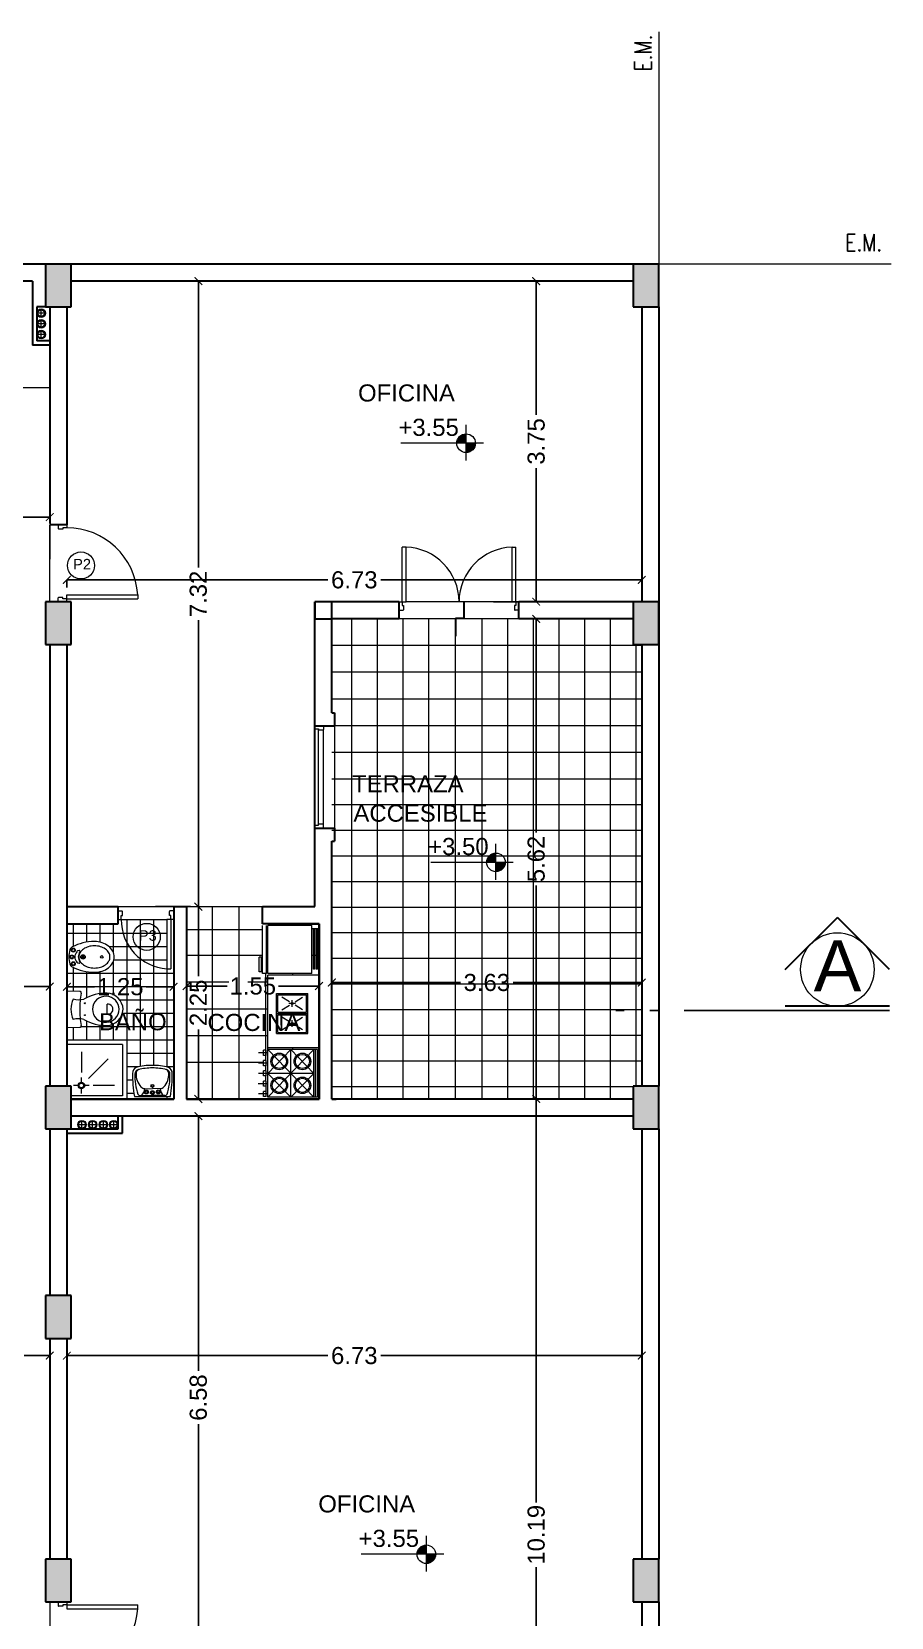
# Model space of a CAD drawing. Header units: millimetres. Extents: x 1578 to 2210, y 899 to 1032.
# Drawn here: x 1949.07 to 1959.13, y 991 to 1009.55 of the extents above; entities that cross this region are included whole.
import ezdxf

# ---------------------------------------------------------------- set-up
doc = ezdxf.new("R2010")
doc.units = ezdxf.units.MM
doc.linetypes.add('ACAD_ISO05W100', pattern=[36, 24, -3, 0, -3, 0, -3, 0, -3])
doc.linetypes.add('DASHDOT2', pattern=[12.7, 6.35, -3.175, 0, -3.175])
for name, color, linetype, lineweight in [('CARPINTERIA', 7, 'Continuous', 18), ('COTAS', 7, 'Continuous', 15), ('EJES', 7, 'DASHDOT2', 13), ('ESTRUCTURA', 3, 'Continuous', 30), ('LINEA DE CORTE', 7, 'ACAD_ISO05W100', 60), ('MUROS', 1, 'Continuous', 30), ('PISOS', 9, 'Continuous', 9), ('SANITARIOS', 7, 'Continuous', 20), ('TRAMAS', 7, 'Continuous', 15), ('UMBRALES', 7, 'Continuous', 18)]:
    doc.layers.add(name, color=color, linetype=linetype, lineweight=lineweight)
doc.styles.add('ROMANS', font='romans', dxfattribs={"height": 0.06})
doc.styles.add('STYLE1', font='ARIAL.TTF')
doc.dimstyles.get("Standard").update_dxf_attribs({"dimscale": 0, "dimtxt": 0.2, "dimasz": 0.09, "dimexe": 0.09, "dimexo": 0.5, "dimgap": 0.05, "dimtad": 0, "dimzin": 0, "dimdsep": 46, "dimtxsty": 'STYLE1', "dimblk1": 'ARCHTICK', "dimblk2": 'ARCHTICK', "dimsah": 1, "dimcen": 0, "dimadec": 0, "dimazin": 0, "dimtfac": 1, "dimtofl": 0, "dimtmove": 2, "dimatfit": 3, "dimldrblk": 'ARCHTICK', "dimfxl": 1, "dimtolj": 1, "dimtzin": 0, "dimarcsym": 0})

# ---------------------------------------------------------------- blocks, each defined once
blk = doc.blocks.new('_ARCHTICK')
at = {"color": 0, "linetype": 'ByBlock', "const_width": 0.15}
blk.add_lwpolyline([(-0.5, -0.5), (0.5, 0.5)], dxfattribs=at)
blk = doc.blocks.new('*D189')
at = {"layer": 'COTAS', "color": 0, "lineweight": -2}
for p, q in [((1948.084, 998.38), (1948.384, 998.38)), ((1949.284, 998.38), (1948.984, 998.38)), ((1949.284, 997.714), (1949.284, 998.47)), ((1948.084, 997.88), (1948.084, 998.29))]:
    blk.add_line(p, q, dxfattribs=at)
at = {"layer": 'DEFPOINTS', "color": 0}
for p in [(1948.084, 998.38), (1949.284, 998.38), (1949.284, 997.214)]:
    blk.add_point(p, dxfattribs=at)
at = {"layer": 'COTAS', "color": 0, "lineweight": -2, "xscale": 0.09, "yscale": 0.09, "zscale": 0.09, "rotation": 180}
blk.add_blockref('_ARCHTICK', (1948.084, 998.38), dxfattribs=at)
at = {"layer": 'COTAS', "color": 0, "lineweight": -2, "xscale": 0.09, "yscale": 0.09, "zscale": 0.09}
blk.add_blockref('_ARCHTICK', (1949.284, 998.38), dxfattribs=at)
at = {"layer": 'COTAS', "color": 0, "insert": (1948.684, 998.38), "char_height": 0.2, "attachment_point": 5, "style": 'STYLE1'}
blk.add_mtext('\\A1;1.20', dxfattribs=at)
blk = doc.blocks.new('*D190')
at = {"layer": 'COTAS', "color": 0, "lineweight": -2}
for p, q in [((1949.484, 998.877), (1949.484, 998.467)), ((1950.734, 998.877), (1950.734, 998.467)), ((1949.484, 998.377), (1949.808, 998.377)), ((1950.734, 998.377), (1950.41, 998.377))]:
    blk.add_line(p, q, dxfattribs=at)
at = {"layer": 'DEFPOINTS', "color": 0}
for p in [(1949.484, 998.377), (1950.734, 998.377), (1950.734, 998.377)]:
    blk.add_point(p, dxfattribs=at)
at = {"layer": 'COTAS', "color": 0, "lineweight": -2, "xscale": 0.09, "yscale": 0.09, "zscale": 0.09, "rotation": 180}
blk.add_blockref('_ARCHTICK', (1949.484, 998.377), dxfattribs=at)
at = {"layer": 'COTAS', "color": 0, "lineweight": -2, "xscale": 0.09, "yscale": 0.09, "zscale": 0.09}
blk.add_blockref('_ARCHTICK', (1950.734, 998.377), dxfattribs=at)
at = {"layer": 'COTAS', "color": 0, "insert": (1950.109, 998.377), "char_height": 0.2, "attachment_point": 5, "style": 'STYLE1'}
blk.add_mtext('\\A1;1.25', dxfattribs=at)
blk = doc.blocks.new('*D191')
at = {"layer": 'COTAS', "color": 0, "lineweight": -2}
for p, q in [((1950.884, 998.877), (1950.884, 998.475)), ((1952.434, 998.614), (1952.434, 998.295)), ((1950.884, 998.385), (1951.358, 998.385)), ((1952.434, 998.385), (1951.96, 998.385))]:
    blk.add_line(p, q, dxfattribs=at)
at = {"layer": 'DEFPOINTS', "color": 0}
for p in [(1952.434, 999.114), (1950.884, 998.377), (1952.434, 998.385)]:
    blk.add_point(p, dxfattribs=at)
at = {"layer": 'COTAS', "color": 0, "lineweight": -2, "xscale": 0.09, "yscale": 0.09, "zscale": 0.09, "rotation": 180}
blk.add_blockref('_ARCHTICK', (1950.884, 998.385), dxfattribs=at)
at = {"layer": 'COTAS', "color": 0, "lineweight": -2, "xscale": 0.09, "yscale": 0.09, "zscale": 0.09}
blk.add_blockref('_ARCHTICK', (1952.434, 998.385), dxfattribs=at)
at = {"layer": 'COTAS', "color": 0, "insert": (1951.659, 998.385), "char_height": 0.2, "attachment_point": 5, "style": 'STYLE1'}
blk.add_mtext('\\A1;1.55', dxfattribs=at)
blk = doc.blocks.new('*D192')
at = {"layer": 'COTAS', "color": 0, "lineweight": -2}
for p, q in [((1952.584, 998.885), (1952.584, 998.516)), ((1956.209, 998.906), (1956.209, 998.516)), ((1952.584, 998.426), (1954.087, 998.426)), ((1956.209, 998.426), (1954.706, 998.426))]:
    blk.add_line(p, q, dxfattribs=at)
at = {"layer": 'DEFPOINTS', "color": 0}
for p in [(1952.584, 998.385), (1956.209, 998.426), (1956.209, 998.406)]:
    blk.add_point(p, dxfattribs=at)
at = {"layer": 'COTAS', "color": 0, "lineweight": -2, "xscale": 0.09, "yscale": 0.09, "zscale": 0.09, "rotation": 180}
blk.add_blockref('_ARCHTICK', (1952.584, 998.426), dxfattribs=at)
at = {"layer": 'COTAS', "color": 0, "lineweight": -2, "xscale": 0.09, "yscale": 0.09, "zscale": 0.09}
blk.add_blockref('_ARCHTICK', (1956.209, 998.426), dxfattribs=at)
at = {"layer": 'COTAS', "color": 0, "insert": (1954.396, 998.426), "char_height": 0.2, "attachment_point": 5, "style": 'STYLE1'}
blk.add_mtext('\\A1;3.63', dxfattribs=at)
blk = doc.blocks.new('*D193')
at = {"layer": 'COTAS', "color": 0, "lineweight": -2}
for p, q in [((1950.522, 999.314), (1950.932, 999.314)), ((1951.022, 999.314), (1951.022, 998.501)), ((1951.022, 997.064), (1951.022, 997.877)), ((1951.522, 997.064), (1951.112, 997.064))]:
    blk.add_line(p, q, dxfattribs=at)
at = {"layer": 'DEFPOINTS', "color": 0}
for p in [(1951.022, 999.314), (1951.022, 997.064), (1951.022, 997.064)]:
    blk.add_point(p, dxfattribs=at)
at = {"layer": 'COTAS', "color": 0, "lineweight": -2, "xscale": 0.09, "yscale": 0.09, "zscale": 0.09}
for p, rotation in [((1951.022, 999.314), 90), ((1951.022, 997.064), 270)]:
    blk.add_blockref('_ARCHTICK', p, dxfattribs=dict(at, rotation=rotation))
at = {"layer": 'COTAS', "color": 0, "insert": (1951.022, 998.189), "char_height": 0.2, "attachment_point": 5, "rotation": 90, "style": 'STYLE1'}
blk.add_mtext('\\A1;2.25', dxfattribs=at)
blk = doc.blocks.new('*D194')
at = {"layer": 'COTAS', "color": 0, "lineweight": -2}
for p, q in [((1950.522, 996.864), (1950.932, 996.864)), ((1951.022, 996.864), (1951.022, 993.883)), ((1951.022, 990.281), (1951.022, 993.262)), ((1950.522, 990.281), (1950.932, 990.281))]:
    blk.add_line(p, q, dxfattribs=at)
at = {"layer": 'DEFPOINTS', "color": 0}
for p in [(1951.022, 996.864), (1951.022, 990.281), (1951.022, 990.281)]:
    blk.add_point(p, dxfattribs=at)
at = {"layer": 'COTAS', "color": 0, "lineweight": -2, "xscale": 0.09, "yscale": 0.09, "zscale": 0.09}
for p, rotation in [((1951.022, 996.864), 90), ((1951.022, 990.281), 270)]:
    blk.add_blockref('_ARCHTICK', p, dxfattribs=dict(at, rotation=rotation))
at = {"layer": 'COTAS', "color": 0, "insert": (1951.022, 993.572), "char_height": 0.2, "attachment_point": 5, "rotation": 90, "style": 'STYLE1'}
blk.add_mtext('\\A1;6.58', dxfattribs=at)
blk = doc.blocks.new('*D197')
at = {"layer": 'COTAS', "color": 0, "lineweight": -2}
for p, q in [((1948.084, 994.062), (1948.384, 994.062)), ((1948.084, 993.562), (1948.084, 993.972)), ((1949.284, 994.062), (1948.984, 994.062)), ((1949.284, 993.764), (1949.284, 993.972))]:
    blk.add_line(p, q, dxfattribs=at)
at = {"layer": 'DEFPOINTS', "color": 0}
for p in [(1949.284, 994.264), (1948.084, 994.062), (1949.284, 994.062)]:
    blk.add_point(p, dxfattribs=at)
at = {"layer": 'COTAS', "color": 0, "lineweight": -2, "xscale": 0.09, "yscale": 0.09, "zscale": 0.09, "rotation": 180}
blk.add_blockref('_ARCHTICK', (1948.084, 994.062), dxfattribs=at)
at = {"layer": 'COTAS', "color": 0, "lineweight": -2, "xscale": 0.09, "yscale": 0.09, "zscale": 0.09}
blk.add_blockref('_ARCHTICK', (1949.284, 994.062), dxfattribs=at)
at = {"layer": 'COTAS', "color": 0, "insert": (1948.684, 994.062), "char_height": 0.2, "attachment_point": 5, "style": 'STYLE1'}
blk.add_mtext('\\A1;1.20', dxfattribs=at)
blk = doc.blocks.new('*D198')
at = {"layer": 'COTAS', "color": 0, "lineweight": -2}
for p, q in [((1956.209, 992.181), (1956.209, 994.152)), ((1949.484, 994.062), (1952.536, 994.062)), ((1949.484, 993.562), (1949.484, 993.972)), ((1956.209, 994.062), (1953.157, 994.062))]:
    blk.add_line(p, q, dxfattribs=at)
at = {"layer": 'DEFPOINTS', "color": 0}
for p in [(1949.484, 994.062), (1956.209, 994.062), (1956.209, 991.681)]:
    blk.add_point(p, dxfattribs=at)
at = {"layer": 'COTAS', "color": 0, "lineweight": -2, "xscale": 0.09, "yscale": 0.09, "zscale": 0.09, "rotation": 180}
blk.add_blockref('_ARCHTICK', (1949.484, 994.062), dxfattribs=at)
at = {"layer": 'COTAS', "color": 0, "lineweight": -2, "xscale": 0.09, "yscale": 0.09, "zscale": 0.09}
blk.add_blockref('_ARCHTICK', (1956.209, 994.062), dxfattribs=at)
at = {"layer": 'COTAS', "color": 0, "insert": (1952.846, 994.062), "char_height": 0.2, "attachment_point": 5, "style": 'STYLE1'}
blk.add_mtext('\\A1;6.73', dxfattribs=at)
blk = doc.blocks.new('*D200')
at = {"layer": 'COTAS', "color": 0, "lineweight": -2}
for p, q in [((1954.974, 997.064), (1954.974, 992.345)), ((1955.441, 997.064), (1955.064, 997.064)), ((1954.974, 986.871), (1954.974, 991.589)), ((1954.474, 986.871), (1954.884, 986.871))]:
    blk.add_line(p, q, dxfattribs=at)
at = {"layer": 'DEFPOINTS', "color": 0}
for p in [(1954.941, 997.064), (1954.974, 997.064), (1954.974, 986.871)]:
    blk.add_point(p, dxfattribs=at)
at = {"layer": 'COTAS', "color": 0, "lineweight": -2, "xscale": 0.09, "yscale": 0.09, "zscale": 0.09}
for p, rotation in [((1954.974, 997.064), 90), ((1954.974, 986.871), 270)]:
    blk.add_blockref('_ARCHTICK', p, dxfattribs=dict(at, rotation=rotation))
at = {"layer": 'COTAS', "color": 0, "insert": (1954.974, 991.967), "char_height": 0.2, "attachment_point": 5, "rotation": 90, "style": 'STYLE1'}
blk.add_mtext('\\A1;10.19', dxfattribs=at)
blk = doc.blocks.new('*D201')
at = {"layer": 'COTAS', "color": 0, "lineweight": -2}
for p, q in [((1954.974, 1002.681), (1954.974, 1000.181)), ((1955.271, 1002.681), (1955.064, 1002.681)), ((1954.974, 997.064), (1954.974, 999.563)), ((1954.474, 997.064), (1954.884, 997.064))]:
    blk.add_line(p, q, dxfattribs=at)
at = {"layer": 'DEFPOINTS', "color": 0}
for p in [(1954.771, 1002.681), (1954.974, 1002.681), (1954.974, 997.064)]:
    blk.add_point(p, dxfattribs=at)
at = {"layer": 'COTAS', "color": 0, "lineweight": -2, "xscale": 0.09, "yscale": 0.09, "zscale": 0.09}
for p, rotation in [((1954.974, 1002.681), 90), ((1954.974, 997.064), 270)]:
    blk.add_blockref('_ARCHTICK', p, dxfattribs=dict(at, rotation=rotation))
at = {"layer": 'COTAS', "color": 0, "insert": (1954.974, 999.872), "char_height": 0.2, "attachment_point": 5, "rotation": 90, "style": 'STYLE1'}
blk.add_mtext('\\A1;5.62', dxfattribs=at)
blk = doc.blocks.new('*D202')
at = {"layer": 'COTAS', "color": 0, "lineweight": -2}
for p, q in [((1955.609, 1006.631), (1954.884, 1006.631)), ((1954.974, 1006.631), (1954.974, 1005.066)), ((1954.974, 1002.881), (1954.974, 1004.445)), ((1954.474, 1002.881), (1954.884, 1002.881))]:
    blk.add_line(p, q, dxfattribs=at)
at = {"layer": 'DEFPOINTS', "color": 0}
for p in [(1954.974, 1006.631), (1956.109, 1006.631), (1954.974, 1002.881)]:
    blk.add_point(p, dxfattribs=at)
at = {"layer": 'COTAS', "color": 0, "lineweight": -2, "xscale": 0.09, "yscale": 0.09, "zscale": 0.09}
for p, rotation in [((1954.974, 1006.631), 90), ((1954.974, 1002.881), 270)]:
    blk.add_blockref('_ARCHTICK', p, dxfattribs=dict(at, rotation=rotation))
at = {"layer": 'COTAS', "color": 0, "insert": (1954.974, 1004.756), "char_height": 0.2, "attachment_point": 5, "rotation": 90, "style": 'STYLE1'}
blk.add_mtext('\\A1;3.75', dxfattribs=at)
blk = doc.blocks.new('*D203')
at = {"layer": 'COTAS', "color": 0, "lineweight": -2}
for p, q in [((1950.034, 1006.631), (1951.112, 1006.631)), ((1951.022, 1006.631), (1951.022, 1003.28)), ((1951.022, 999.314), (1951.022, 1002.664)), ((1950.522, 999.314), (1950.932, 999.314))]:
    blk.add_line(p, q, dxfattribs=at)
at = {"layer": 'DEFPOINTS', "color": 0}
for p in [(1949.534, 1006.631), (1951.022, 1006.631), (1951.022, 999.314)]:
    blk.add_point(p, dxfattribs=at)
at = {"layer": 'COTAS', "color": 0, "lineweight": -2, "xscale": 0.09, "yscale": 0.09, "zscale": 0.09}
for p, rotation in [((1951.022, 1006.631), 90), ((1951.022, 999.314), 270)]:
    blk.add_blockref('_ARCHTICK', p, dxfattribs=dict(at, rotation=rotation))
at = {"layer": 'COTAS', "color": 0, "insert": (1951.022, 1002.972), "char_height": 0.2, "attachment_point": 5, "rotation": 90, "style": 'STYLE1'}
blk.add_mtext('\\A1;7.32', dxfattribs=at)
blk = doc.blocks.new('*D204')
at = {"layer": 'COTAS', "color": 0, "lineweight": -2}
for p, q in [((1956.209, 1003.381), (1956.209, 1003.226)), ((1949.484, 1003.136), (1952.536, 1003.136)), ((1949.484, 1003.125), (1949.484, 1003.046)), ((1956.209, 1003.136), (1953.157, 1003.136))]:
    blk.add_line(p, q, dxfattribs=at)
at = {"layer": 'DEFPOINTS', "color": 0}
for p in [(1949.484, 1003.625), (1949.484, 1003.136), (1956.209, 1002.881)]:
    blk.add_point(p, dxfattribs=at)
at = {"layer": 'COTAS', "color": 0, "lineweight": -2, "xscale": 0.09, "yscale": 0.09, "zscale": 0.09, "rotation": 180}
blk.add_blockref('_ARCHTICK', (1949.484, 1003.136), dxfattribs=at)
at = {"layer": 'COTAS', "color": 0, "lineweight": -2, "xscale": 0.09, "yscale": 0.09, "zscale": 0.09}
blk.add_blockref('_ARCHTICK', (1956.209, 1003.136), dxfattribs=at)
at = {"layer": 'COTAS', "color": 0, "insert": (1952.846, 1003.136), "char_height": 0.2, "attachment_point": 5, "style": 'STYLE1'}
blk.add_mtext('\\A1;6.73', dxfattribs=at)
blk = doc.blocks.new('*D205')
at = {"layer": 'COTAS', "color": 0, "lineweight": -2}
for p, q in [((1947.784, 1003.871), (1948.234, 1003.871)), ((1947.784, 1003.38), (1947.784, 1003.781)), ((1949.284, 1003.871), (1948.834, 1003.871)), ((1949.284, 1003.38), (1949.284, 1003.781))]:
    blk.add_line(p, q, dxfattribs=at)
at = {"layer": 'DEFPOINTS', "color": 0}
for p in [(1947.784, 1003.88), (1947.784, 1003.871), (1949.284, 1003.88)]:
    blk.add_point(p, dxfattribs=at)
at = {"layer": 'COTAS', "color": 0, "lineweight": -2, "xscale": 0.09, "yscale": 0.09, "zscale": 0.09, "rotation": 180}
blk.add_blockref('_ARCHTICK', (1947.784, 1003.871), dxfattribs=at)
at = {"layer": 'COTAS', "color": 0, "lineweight": -2, "xscale": 0.09, "yscale": 0.09, "zscale": 0.09}
blk.add_blockref('_ARCHTICK', (1949.284, 1003.871), dxfattribs=at)
at = {"layer": 'COTAS', "color": 0, "insert": (1948.534, 1003.871), "char_height": 0.2, "attachment_point": 5, "style": 'STYLE1'}
blk.add_mtext('\\A1;1.50', dxfattribs=at)

msp = doc.modelspace()

# ---------------------------------------------------------------- hatches: boundary and pattern name
at = {"layer": 'COTAS', "ltscale": 0.1}
h = msp.add_hatch(color=256, dxfattribs=at)
h.paths.add_polyline_path([(1954.154, 1004.735), (1954.263, 1004.735, -0.414214), (1954.154, 1004.626)])
h.paths.add_polyline_path([(1954.154, 1004.843), (1954.154, 1004.735), (1954.045, 1004.735, -0.414214)])
h = msp.add_hatch(color=256, dxfattribs=at)
h.paths.add_polyline_path([(1954.503, 999.832), (1954.611, 999.832, -0.414214), (1954.503, 999.723)])
h.paths.add_polyline_path([(1954.503, 999.94), (1954.503, 999.832), (1954.394, 999.832, -0.414214)])
h = msp.add_hatch(color=256, dxfattribs=at)
h.paths.add_polyline_path([(1953.689, 991.739), (1953.798, 991.739, -0.414214), (1953.689, 991.631)])
h.paths.add_polyline_path([(1953.689, 991.848), (1953.689, 991.739), (1953.581, 991.739, -0.414214)])
at = {"layer": 'PISOS', "ltscale": 0.05}
h = msp.add_hatch(color=256, dxfattribs=at)
h.paths.add_polyline_path([(1956.109, 986.671), (1956.409, 986.671), (1956.409, 987.171), (1956.109, 987.171)])
h.paths.add_polyline_path([(1949.234, 986.671), (1949.534, 986.671), (1949.534, 987.171), (1949.484, 987.171), (1949.234, 987.171)])
h.paths.add_polyline_path([(1945.189, 986.971), (1945.189, 986.671), (1945.689, 986.671), (1945.689, 986.971)])
h.paths.add_polyline_path([(1942.884, 987.071, 1), (1942.634, 987.071, 1)])
h.paths.add_polyline_path([(1942.359, 989.501), (1942.659, 989.501), (1942.659, 990.001), (1942.359, 990.001)])
h.paths.add_polyline_path([(1942.859, 991.281), (1942.859, 991.581), (1942.359, 991.581), (1942.359, 991.281)])
h.paths.add_polyline_path([(1942.359, 997.114), (1942.359, 996.814), (1942.859, 996.814), (1942.859, 997.114)])
h.paths.add_polyline_path([(1949.534, 994.764), (1949.234, 994.764), (1949.234, 994.264), (1949.534, 994.264)])
h.paths.add_polyline_path([(1949.234, 997.214), (1949.234, 996.714), (1949.534, 996.714), (1949.534, 997.214)])
h.paths.add_polyline_path([(1949.234, 991.181), (1949.534, 991.181), (1949.534, 991.681), (1949.234, 991.681)])
h.paths.add_polyline_path([(1956.109, 996.714), (1956.409, 996.714), (1956.409, 997.214), (1956.109, 997.214)])
h.paths.add_polyline_path([(1956.109, 1002.381), (1956.409, 1002.381), (1956.409, 1002.881), (1956.109, 1002.881)])
h.paths.add_polyline_path([(1956.109, 1006.331), (1956.409, 1006.331), (1956.409, 1006.831), (1956.109, 1006.831)])
h.paths.add_polyline_path([(1949.234, 1006.331), (1949.534, 1006.331), (1949.534, 1006.831), (1949.234, 1006.831)])
h.paths.add_polyline_path([(1942.859, 1006.831), (1942.359, 1006.831), (1942.359, 1006.531), (1942.859, 1006.531)])
for points in [[(1949.234, 1002.881), (1949.234, 1002.381), (1949.534, 1002.381), (1949.534, 1002.881)], [(1956.409, 991.681), (1956.109, 991.681), (1956.109, 991.181), (1956.409, 991.181)]]:
    msp.add_hatch(color=256, dxfattribs=at).paths.add_polyline_path(points)

# ---------------------------------------------------------------- linework, layer by layer
at = {"layer": 'CARPINTERIA'}
for p, q in [((1949.384, 1003.781), (1949.384, 1003.736)), ((1949.484, 1003.781), (1949.384, 1003.781)), ((1949.484, 1003.781), (1949.484, 1003.746)), ((1949.439, 1003.731), (1949.389, 1003.731)), ((1949.439, 1003.746), (1949.439, 1003.731)), ((1949.484, 1003.746), (1949.439, 1003.746)), ((1953.406, 1002.881), (1953.406, 1003.519)), ((1953.451, 1003.519), (1953.406, 1003.519)), ((1953.451, 1002.881), (1953.451, 1003.519)), ((1954.691, 1002.881), (1954.691, 1003.519)), ((1954.691, 1003.519), (1954.736, 1003.519)), ((1954.736, 1002.881), (1954.736, 1003.519)), ((1949.384, 1002.881), (1949.384, 1002.926)), ((1949.484, 1002.881), (1949.384, 1002.881)), ((1949.439, 1002.931), (1949.389, 1002.931)), ((1949.439, 1002.916), (1949.439, 1002.931)), ((1949.484, 1002.916), (1949.439, 1002.916)), ((1949.484, 1002.961), (1950.313, 1002.961)), ((1949.484, 1002.916), (1949.484, 1002.961)), ((1949.484, 1002.916), (1950.313, 1002.916)), ((1949.484, 1002.881), (1949.484, 1002.916)), ((1950.313, 1002.961), (1950.313, 1002.916)), ((1953.371, 1002.881), (1953.406, 1002.881)), ((1953.371, 1002.881), (1953.371, 1002.781)), ((1953.406, 1002.881), (1953.406, 1002.836)), ((1953.406, 1002.881), (1953.451, 1002.881)), ((1953.406, 1002.836), (1953.421, 1002.836)), ((1953.421, 1002.836), (1953.421, 1002.786)), ((1954.736, 1002.881), (1954.691, 1002.881)), ((1954.721, 1002.836), (1954.721, 1002.786)), ((1954.736, 1002.836), (1954.721, 1002.836)), ((1954.771, 1002.881), (1954.736, 1002.881)), ((1954.736, 1002.881), (1954.736, 1002.836)), ((1954.771, 1002.881), (1954.771, 1002.781)), ((1953.371, 1002.781), (1953.416, 1002.781)), ((1954.771, 1002.781), (1954.726, 1002.781)), ((1952.384, 1001.431), (1952.384, 1001.396)), ((1952.384, 1001.431), (1952.484, 1001.431)), ((1952.384, 1000.266), (1952.384, 1001.396)), ((1952.384, 1001.396), (1952.429, 1001.396)), ((1952.429, 1001.396), (1952.429, 1001.381)), ((1952.429, 1000.281), (1952.429, 1001.381)), ((1952.429, 1001.381), (1952.479, 1001.381)), ((1952.484, 1001.431), (1952.484, 1001.386)), ((1952.484, 1000.276), (1952.484, 1001.386)), ((1952.384, 1000.266), (1952.429, 1000.266)), ((1952.384, 1000.231), (1952.384, 1000.266)), ((1952.384, 1000.231), (1952.484, 1000.231)), ((1952.429, 1000.281), (1952.479, 1000.281)), ((1952.429, 1000.266), (1952.429, 1000.281)), ((1952.484, 1000.231), (1952.484, 1000.276)), ((1950.084, 999.264), (1950.129, 999.264)), ((1950.084, 999.164), (1950.084, 999.264)), ((1950.084, 999.164), (1950.119, 999.164)), ((1950.119, 999.164), (1950.119, 999.209)), ((1950.119, 999.209), (1950.134, 999.209)), ((1950.134, 999.209), (1950.134, 999.259)), ((1950.654, 999.164), (1950.654, 998.585)), ((1950.699, 999.164), (1950.654, 999.164)), ((1950.684, 999.209), (1950.684, 999.259)), ((1950.699, 999.209), (1950.684, 999.209)), ((1950.734, 999.264), (1950.689, 999.264)), ((1950.699, 999.164), (1950.699, 999.209)), ((1950.699, 999.164), (1950.699, 998.585)), ((1950.734, 999.164), (1950.699, 999.164)), ((1950.734, 999.164), (1950.734, 999.264)), ((1950.654, 998.585), (1950.699, 998.585)), ((1949.384, 991.181), (1949.384, 991.136)), ((1949.484, 991.181), (1949.384, 991.181)), ((1949.439, 991.146), (1949.439, 991.131)), ((1949.484, 991.146), (1949.439, 991.146)), ((1949.484, 991.181), (1949.484, 991.146)), ((1949.484, 991.146), (1950.313, 991.146)), ((1949.484, 991.146), (1949.484, 991.101)), ((1950.313, 991.101), (1950.313, 991.146)), ((1949.439, 991.131), (1949.389, 991.131)), ((1949.484, 991.101), (1950.313, 991.101))]:
    msp.add_line(p, q, dxfattribs=at)
for centre, radius, start, end in [((1949.389, 1003.736), 0.005, 180, 270), ((1949.484, 1002.916), 0.83, 3.1079, 90), ((1953.429, 1002.877), 0.643, 0.3358, 87.9932), ((1954.714, 1002.877), 0.643, 92.0068, 179.6642), ((1949.389, 1002.926), 0.005, 90, 180), ((1953.416, 1002.786), 0.005, 270, 0), ((1954.726, 1002.786), 0.005, 180, 270), ((1952.479, 1001.386), 0.005, 270, 0), ((1952.479, 1000.276), 0.005, 0, 90), ((1950.699, 999.164), 0.58, 180, 265.5502), ((1950.129, 999.259), 0.005, 0, 90), ((1950.689, 999.259), 0.005, 90, 180), ((1949.389, 991.136), 0.005, 180, 270), ((1949.484, 991.146), 0.83, 270, 356.8921)]:
    msp.add_arc(centre, radius, start, end, dxfattribs=at)
at = {"layer": 'COTAS', "ltscale": 0.1}
for p, q in [((1949.234, 1006.256), (1949.134, 1006.256)), ((1949.184, 1006.206), (1949.184, 1006.306)), ((1949.184, 1006.081), (1949.184, 1006.181)), ((1949.234, 1006.131), (1949.134, 1006.131)), ((1949.234, 1006.006), (1949.134, 1006.006)), ((1949.184, 1005.956), (1949.184, 1006.056)), ((1954.154, 1004.531), (1954.154, 1004.951)), ((1954.357, 1004.735), (1953.391, 1004.735)), ((1954.503, 999.628), (1954.503, 1000.047)), ((1954.706, 999.832), (1953.74, 999.832)), ((1949.611, 996.764), (1949.711, 996.764)), ((1949.661, 996.714), (1949.661, 996.814)), ((1949.736, 996.764), (1949.836, 996.764)), ((1949.786, 996.714), (1949.786, 996.814)), ((1949.861, 996.764), (1949.961, 996.764)), ((1949.911, 996.714), (1949.911, 996.814)), ((1949.982, 996.764), (1950.082, 996.764)), ((1950.032, 996.714), (1950.032, 996.814)), ((1953.689, 991.536), (1953.689, 991.955)), ((1953.893, 991.739), (1952.926, 991.739))]:
    msp.add_line(p, q, dxfattribs=at)
for centre, radius in [((1954.154, 1004.735), 0.109), ((1954.503, 999.832), 0.109), ((1958.496, 998.579), 0.43), ((1953.689, 991.739), 0.109)]:
    msp.add_circle(centre, radius, dxfattribs=at)
at = {"layer": 'COTAS'}
for centre in [(1949.649, 1003.305), (1950.419, 998.961)]:
    msp.add_circle(centre, 0.158, dxfattribs=at)
at = {"layer": 'EJES'}
for p in [(1956.409, 1009.548), (1959.127, 1006.831)]:
    msp.add_line(p, (1956.409, 1006.831), dxfattribs=at)
at = {"layer": 'ESTRUCTURA', "ltscale": 0.05}
for p, q in [((1949.534, 1006.831), (1949.234, 1006.831)), ((1949.234, 1006.831), (1949.234, 1006.331)), ((1949.534, 1006.331), (1949.534, 1006.831)), ((1956.409, 1006.831), (1956.109, 1006.831)), ((1956.109, 1006.831), (1956.109, 1006.331)), ((1956.409, 1006.331), (1956.409, 1006.831)), ((1949.234, 1006.331), (1949.534, 1006.331)), ((1956.109, 1006.331), (1956.409, 1006.331)), ((1949.534, 1002.881), (1949.234, 1002.881)), ((1949.234, 1002.881), (1949.234, 1002.381)), ((1949.534, 1002.381), (1949.534, 1002.881)), ((1952.384, 1002.881), (1952.384, 1002.681)), ((1952.584, 1002.881), (1952.384, 1002.881)), ((1952.584, 1002.681), (1952.584, 1002.881)), ((1956.409, 1002.881), (1956.109, 1002.881)), ((1956.109, 1002.881), (1956.109, 1002.381)), ((1956.409, 1002.381), (1956.409, 1002.881)), ((1952.384, 1002.681), (1952.584, 1002.681)), ((1949.234, 1002.381), (1949.534, 1002.381)), ((1956.109, 1002.381), (1956.409, 1002.381)), ((1949.534, 997.214), (1949.234, 997.214)), ((1949.234, 997.214), (1949.234, 996.714)), ((1949.534, 996.714), (1949.534, 997.214)), ((1956.109, 997.214), (1956.109, 996.714)), ((1956.409, 997.214), (1956.109, 997.214)), ((1956.409, 996.714), (1956.409, 997.214)), ((1949.234, 996.714), (1949.534, 996.714)), ((1956.109, 996.714), (1956.409, 996.714)), ((1949.534, 994.764), (1949.234, 994.764)), ((1949.234, 994.764), (1949.234, 994.264)), ((1949.534, 994.264), (1949.534, 994.764)), ((1949.234, 994.264), (1949.534, 994.264)), ((1949.534, 991.681), (1949.234, 991.681)), ((1949.234, 991.681), (1949.234, 991.181)), ((1949.534, 991.181), (1949.534, 991.681)), ((1956.409, 991.681), (1956.109, 991.681)), ((1956.109, 991.681), (1956.109, 991.181)), ((1956.409, 991.181), (1956.409, 991.681)), ((1949.234, 991.181), (1949.534, 991.181)), ((1956.109, 991.181), (1956.409, 991.181))]:
    msp.add_line(p, q, dxfattribs=at)
at = {"layer": 'LINEA DE CORTE', "lineweight": -2, "ltscale": 0.1}
msp.add_line((1959.104, 998.099), (1955.788, 998.099), dxfattribs=at)
at = {"layer": 'MUROS'}
for p, q in [((1949.234, 1006.831), (1945.684, 1006.831)), ((1949.234, 1006.831), (1949.084, 1006.831)), ((1956.109, 1006.831), (1949.534, 1006.831)), ((1949.084, 1006.631), (1945.684, 1006.631)), ((1949.084, 1006.631), (1949.084, 1005.881)), ((1956.109, 1006.631), (1949.534, 1006.631)), ((1949.234, 1006.331), (1949.134, 1006.331)), ((1949.134, 1006.331), (1949.134, 1005.931)), ((1949.284, 1006.331), (1949.284, 1003.796)), ((1949.284, 1006.331), (1949.284, 1005.931)), ((1949.284, 1006.281), (1949.284, 1005.931)), ((1949.484, 1006.331), (1949.484, 1005.381)), ((1949.484, 1006.331), (1949.484, 1003.781)), ((1956.209, 1006.331), (1956.209, 1002.881)), ((1956.409, 1006.331), (1956.409, 997.214)), ((1949.284, 1005.881), (1949.084, 1005.881)), ((1949.284, 1005.931), (1949.134, 1005.931)), ((1949.484, 1003.781), (1949.284, 1003.781)), ((1952.384, 999.314), (1952.384, 1002.881)), ((1953.371, 1002.881), (1952.384, 1002.881)), ((1953.371, 1002.681), (1953.371, 1002.881)), ((1954.129, 1002.887), (1954.129, 1002.683)), ((1954.771, 1002.681), (1954.771, 1002.881)), ((1956.209, 1002.881), (1954.771, 1002.881)), ((1956.209, 1002.881), (1954.771, 1002.881)), ((1953.371, 1002.681), (1952.584, 1002.681)), ((1952.584, 1001.581), (1952.584, 1002.681)), ((1954.129, 1002.683), (1954.029, 1002.683)), ((1954.029, 1002.683), (1954.029, 1002.478)), ((1956.109, 1002.681), (1954.771, 1002.681)), ((1949.284, 1002.381), (1949.284, 997.214)), ((1949.484, 1002.381), (1949.484, 997.214)), ((1956.209, 1002.381), (1956.209, 997.214)), ((1952.584, 1001.581), (1952.614, 1001.581)), ((1952.614, 1001.581), (1952.614, 1001.431)), ((1952.384, 1001.431), (1952.614, 1001.431)), ((1952.384, 1000.231), (1952.614, 1000.231)), ((1952.614, 1000.231), (1952.614, 1000.081)), ((1952.584, 997.064), (1952.584, 1000.081)), ((1952.584, 1000.081), (1952.614, 1000.081)), ((1949.484, 999.314), (1950.084, 999.314)), ((1950.084, 999.114), (1950.084, 999.314)), ((1950.734, 999.314), (1950.734, 997.064)), ((1950.734, 999.314), (1950.884, 999.314)), ((1950.884, 999.314), (1950.884, 997.064)), ((1951.773, 999.114), (1951.773, 999.314)), ((1951.773, 999.314), (1952.384, 999.314)), ((1949.484, 999.114), (1949.484, 997.214)), ((1949.484, 999.114), (1950.084, 999.114)), ((1949.484, 999.064), (1949.484, 997.664)), ((1952.434, 999.114), (1951.773, 999.114)), ((1952.134, 999.114), (1952.434, 999.114)), ((1952.434, 999.114), (1952.434, 997.064)), ((1952.434, 997.064), (1952.434, 999.114)), ((1949.484, 997.664), (1949.484, 997.214)), ((1949.534, 997.064), (1950.734, 997.064)), ((1950.734, 997.064), (1949.534, 997.064)), ((1950.884, 997.064), (1952.434, 997.064)), ((1952.434, 997.064), (1950.884, 997.064)), ((1956.109, 997.064), (1952.584, 997.064)), ((1952.584, 997.064), (1952.634, 997.064)), ((1949.284, 996.714), (1949.284, 994.764)), ((1949.484, 996.714), (1949.484, 994.764)), ((1956.109, 996.864), (1949.534, 996.864)), ((1950.084, 996.864), (1949.534, 996.864)), ((1949.534, 996.714), (1950.084, 996.714)), ((1950.084, 996.864), (1949.634, 996.864)), ((1950.084, 996.714), (1950.084, 996.864)), ((1950.134, 996.664), (1950.134, 996.864)), ((1956.209, 996.714), (1956.209, 991.681)), ((1956.409, 996.714), (1956.409, 991.681)), ((1949.484, 996.664), (1950.134, 996.664)), ((1949.284, 994.264), (1949.284, 991.681)), ((1949.484, 994.264), (1949.484, 991.681)), ((1956.209, 991.181), (1956.209, 987.171)), ((1956.409, 991.181), (1956.409, 987.171))]:
    msp.add_line(p, q, dxfattribs=at)
at = {"layer": 'MUROS', "color": 0, "ltscale": 0.15}
for p, q in [((1957.887, 998.579), (1958.496, 999.188)), ((1959.104, 998.579), (1958.496, 999.188)), ((1959.104, 998.149), (1957.887, 998.149))]:
    msp.add_line(p, q, dxfattribs=at)
at = {"layer": 'PISOS', "ltscale": 0.05}
for p, q in [((1952.816, 997.064), (1952.816, 1002.681)), ((1953.116, 997.064), (1953.116, 1002.681)), ((1953.116, 997.064), (1953.116, 1002.681)), ((1953.416, 997.064), (1953.416, 1002.681)), ((1953.716, 997.064), (1953.716, 1002.681)), ((1954.028, 997.064), (1954.028, 1002.681)), ((1954.341, 997.064), (1954.341, 1002.681)), ((1954.641, 997.064), (1954.641, 1002.681)), ((1954.941, 997.064), (1954.941, 1002.681)), ((1954.941, 997.064), (1954.941, 1002.681)), ((1954.941, 997.064), (1954.941, 1002.681)), ((1955.241, 997.064), (1955.241, 1002.681)), ((1955.541, 997.064), (1955.541, 1002.681)), ((1955.841, 997.064), (1955.841, 1002.681)), ((1956.209, 1002.368), (1952.584, 1002.368)), ((1956.141, 997.214), (1956.141, 1002.381)), ((1956.209, 1002.056), (1952.584, 1002.056)), ((1956.209, 1001.743), (1952.584, 1001.743)), ((1956.209, 1001.431), (1952.584, 1001.431)), ((1956.209, 1001.118), (1952.584, 1001.118)), ((1956.209, 1000.806), (1952.584, 1000.806)), ((1956.209, 1000.506), (1952.584, 1000.506)), ((1956.209, 1000.206), (1952.584, 1000.206)), ((1956.209, 999.906), (1952.584, 999.906)), ((1956.209, 999.606), (1952.584, 999.606)), ((1950.884, 999.314), (1951.773, 999.314)), ((1951.184, 999.314), (1951.184, 997.064)), ((1951.497, 999.314), (1951.497, 997.064)), ((1956.209, 999.306), (1952.584, 999.306)), ((1950.184, 999.164), (1950.184, 997.752)), ((1950.34, 999.164), (1950.34, 997.444)), ((1950.496, 999.164), (1950.496, 997.458)), ((1950.654, 999.002), (1949.484, 999.002)), ((1949.559, 999.114), (1949.559, 998.849)), ((1949.715, 999.114), (1949.715, 998.899)), ((1949.871, 999.114), (1949.871, 998.899)), ((1950.027, 999.114), (1950.027, 998.779)), ((1950.884, 999.045), (1951.773, 999.045)), ((1952.348, 999.058), (1952.434, 999.058)), ((1956.209, 999.006), (1952.584, 999.006)), ((1949.89, 998.894), (1949.89, 998.894)), ((1950.654, 998.845), (1949.979, 998.845)), ((1950.884, 998.745), (1951.773, 998.745)), ((1952.348, 998.745), (1952.368, 998.745)), ((1952.382, 998.745), (1952.399, 998.745)), ((1952.414, 998.745), (1952.434, 998.745)), ((1949.559, 998.603), (1949.559, 998.326)), ((1949.89, 998.558), (1949.89, 998.558)), ((1950.027, 998.672), (1950.027, 998.284)), ((1950.654, 998.689), (1950.033, 998.689)), ((1950.652, 998.586), (1950.652, 997.438)), ((1956.209, 998.706), (1952.584, 998.706)), ((1950.734, 998.533), (1949.484, 998.533)), ((1950.734, 998.377), (1949.484, 998.377)), ((1949.715, 998.553), (1949.715, 998.249)), ((1949.871, 998.553), (1949.871, 998.297)), ((1950.884, 998.433), (1951.377, 998.433)), ((1951.602, 998.433), (1951.834, 998.433)), ((1951.809, 998.534), (1951.809, 997.584)), ((1952.122, 998.534), (1952.122, 998.514)), ((1956.209, 998.406), (1952.584, 998.406)), ((1949.493, 998.22), (1949.484, 998.22)), ((1950.734, 998.22), (1950.105, 998.22)), ((1949.493, 998.064), (1949.484, 998.064)), ((1950.734, 998.064), (1950.133, 998.064)), ((1950.884, 998.12), (1951.834, 998.12)), ((1956.209, 998.106), (1952.584, 998.106)), ((1949.493, 997.908), (1949.484, 997.908)), ((1949.559, 997.902), (1949.559, 997.752)), ((1950.734, 997.908), (1949.648, 997.908)), ((1949.715, 997.977), (1949.715, 997.752)), ((1949.871, 997.929), (1949.871, 997.752)), ((1950.027, 997.942), (1950.027, 997.752)), ((1950.734, 997.752), (1949.484, 997.752)), ((1950.884, 997.808), (1951.834, 997.808)), ((1952.122, 997.664), (1952.122, 997.644)), ((1956.209, 997.806), (1952.584, 997.806)), ((1950.734, 997.595), (1950.184, 997.595)), ((1950.884, 997.495), (1951.784, 997.495)), ((1951.809, 997.574), (1951.809, 997.514)), ((1951.809, 997.454), (1951.809, 997.394)), ((1956.209, 997.506), (1952.584, 997.506)), ((1950.321, 997.439), (1950.184, 997.439)), ((1950.254, 997.283), (1950.184, 997.283)), ((1950.734, 997.439), (1950.649, 997.439)), ((1951.809, 997.334), (1951.809, 997.274)), ((1950.27, 997.127), (1950.184, 997.127)), ((1950.652, 997.094), (1950.652, 997.064)), ((1951.81, 997.214), (1951.81, 997.153)), ((1956.109, 997.206), (1952.584, 997.206))]:
    msp.add_line(p, q, dxfattribs=at)
at = {"layer": 'SANITARIOS'}
for p, q in [((1951.773, 998.534), (1951.773, 999.094)), ((1951.819, 998.534), (1951.819, 999.094)), ((1951.834, 998.534), (1951.834, 999.094)), ((1952.348, 999.094), (1951.834, 999.094)), ((1952.348, 998.534), (1952.348, 999.094)), ((1952.368, 998.581), (1952.368, 999.048)), ((1952.382, 999.048), (1952.368, 999.048)), ((1952.382, 998.581), (1952.382, 999.048)), ((1952.399, 998.581), (1952.399, 999.048)), ((1952.414, 999.048), (1952.399, 999.048)), ((1952.414, 998.581), (1952.414, 999.048)), ((1949.673, 998.708), (1949.673, 998.745)), ((1951.761, 998.722), (1951.734, 998.722)), ((1951.734, 998.551), (1951.734, 998.722)), ((1951.761, 998.551), (1951.761, 998.722)), ((1952.382, 998.581), (1952.368, 998.581)), ((1952.414, 998.581), (1952.399, 998.581)), ((1951.761, 998.551), (1951.734, 998.551)), ((1951.819, 998.534), (1951.773, 998.534)), ((1951.834, 998.551), (1951.819, 998.551)), ((1952.348, 998.534), (1951.834, 998.534)), ((1952.434, 998.514), (1951.834, 998.514)), ((1951.834, 997.614), (1951.834, 998.514)), ((1949.493, 997.9), (1949.493, 998.328)), ((1949.493, 998.328), (1949.636, 998.324)), ((1951.936, 997.829), (1951.936, 998.298)), ((1952.304, 997.829), (1952.304, 998.298)), ((1949.955, 998.055), (1949.955, 998.172)), ((1949.493, 997.9), (1949.636, 997.904)), ((1950.184, 997.752), (1949.484, 997.752)), ((1950.134, 997.702), (1949.484, 997.702)), ((1951.784, 997.574), (1951.784, 997.634)), ((1951.814, 997.634), (1951.784, 997.634)), ((1951.814, 997.574), (1951.814, 997.634)), ((1952.434, 997.664), (1951.834, 997.664)), ((1951.834, 997.084), (1951.834, 997.644)), ((1952.414, 997.644), (1951.834, 997.644)), ((1952.374, 997.084), (1952.374, 997.644)), ((1952.394, 997.084), (1952.394, 997.644)), ((1952.414, 997.084), (1952.414, 997.644)), ((1951.814, 997.574), (1951.784, 997.574)), ((1951.784, 997.454), (1951.784, 997.514)), ((1951.814, 997.514), (1951.784, 997.514)), ((1951.814, 997.454), (1951.784, 997.454)), ((1951.814, 997.454), (1951.814, 997.514)), ((1951.814, 997.394), (1951.784, 997.394)), ((1951.784, 997.334), (1951.784, 997.394)), ((1951.814, 997.334), (1951.784, 997.334)), ((1951.814, 997.274), (1951.784, 997.274)), ((1951.784, 997.214), (1951.784, 997.274)), ((1951.814, 997.334), (1951.814, 997.394)), ((1951.814, 997.214), (1951.814, 997.274)), ((1950.275, 997.094), (1950.695, 997.094)), ((1950.34, 997.107), (1950.485, 997.107)), ((1950.397, 997.185), (1950.485, 997.186)), ((1950.573, 997.185), (1950.485, 997.186)), ((1950.63, 997.107), (1950.485, 997.107)), ((1951.814, 997.214), (1951.784, 997.214)), ((1951.784, 997.093), (1951.784, 997.153)), ((1951.814, 997.153), (1951.784, 997.153)), ((1951.814, 997.093), (1951.784, 997.093)), ((1951.814, 997.093), (1951.814, 997.153)), ((1952.414, 997.084), (1951.834, 997.084))]:
    msp.add_line(p, q, dxfattribs=at)
at = {"layer": 'SANITARIOS', "ltscale": 0.1}
for p, q in [((1951.936, 998.298), (1952.304, 998.298)), ((1951.936, 997.829), (1952.304, 997.829)), ((1950.134, 997.702), (1950.134, 997.102)), ((1950.184, 997.752), (1950.184, 997.064)), ((1950.134, 997.102), (1949.534, 997.102))]:
    msp.add_line(p, q, dxfattribs=at)
at = {"layer": 'SANITARIOS'}
msp.add_lwpolyline([(1949.806, 998.596, 0.072126), (1949.878, 998.606, 0.083404), (1949.935, 998.634, 0.106649), (1949.976, 998.679, 0.131998), (1949.988, 998.726, 0.131998), (1949.976, 998.773, 0.106649), (1949.935, 998.818, 0.083404), (1949.878, 998.846, 0.072126), (1949.806, 998.856, 0.072126), (1949.735, 998.846, 0.083404), (1949.678, 998.818, 0.106649), (1949.637, 998.773, 0.131998), (1949.625, 998.726, 0.131998), (1949.637, 998.679, 0.106649), (1949.678, 998.634, 0.083404), (1949.735, 998.606, 0.072126)], format="xyb", close=True, dxfattribs=at)
msp.add_lwpolyline([(1949.806, 998.546, 0.078096), (1949.897, 998.56, 0.087581), (1949.97, 998.599, 0.105483), (1950.021, 998.66, 0.122922), (1950.038, 998.726, 0.122922), (1950.021, 998.792, 0.105483), (1949.97, 998.853, 0.087581), (1949.897, 998.892, 0.078096), (1949.806, 998.906, 0.078096)], format="xyb", dxfattribs=at)
for centre, radius in [((1949.542, 998.726), 0.0225), ((1949.542, 998.726), 0.0175), ((1949.56, 998.806), 0.0225), ((1949.56, 998.806), 0.0175), ((1949.673, 998.726), 0.0255), ((1949.56, 998.646), 0.0225), ((1949.56, 998.646), 0.0175), ((1949.673, 998.726), 0.015), ((1949.892, 998.726), 0.015), ((1949.696, 998.184), 0.005), ((1949.696, 998.044), 0.005), ((1950.414, 997.146), 0.0225), ((1950.414, 997.146), 0.0125), ((1950.485, 997.139), 0.0225), ((1950.485, 997.217), 0.0175), ((1950.485, 997.217), 0.0125), ((1950.485, 997.139), 0.0125), ((1950.554, 997.147), 0.0225), ((1950.554, 997.147), 0.0125)]:
    msp.add_circle(centre, radius, dxfattribs=at)
at = {"layer": 'SANITARIOS', "ltscale": 0.1}
for centre in [(1951.969, 997.504), (1952.239, 997.504), (1951.969, 997.224), (1952.239, 997.224)]:
    msp.add_circle(centre, 0.0972, dxfattribs=at)
at = {"layer": 'SANITARIOS'}
for centre, radius, start, end in [((1949.805, 998.729), 0.297, 164.3098, 180.9181), ((1949.58, 998.788), 0.0638, 121.2793, 160.5744), ((1949.806, 998.34), 0.566, 89.92, 117.3311), ((1949.677, 998.722), 0.0999, 139.0365, 177.6538), ((1949.63, 998.766), 0.035, 95.8416, 141.7877), ((1949.719, 998.727), 0.101, 144.2086, 180.3876), ((1949.628, 998.79), 0.0105, 335.4347, 99.159), ((1949.805, 998.723), 0.297, 179.0819, 195.6902), ((1949.579, 998.664), 0.0638, 199.4256, 238.7207), ((1949.806, 999.112), 0.566, 242.6689, 270.08), ((1949.677, 998.73), 0.0999, 182.3462, 220.9635), ((1949.63, 998.686), 0.035, 218.2123, 264.1584), ((1949.719, 998.725), 0.101, 179.6124, 215.7914), ((1949.628, 998.662), 0.0105, 260.841, 24.5653), ((1949.803, 998.114), 0.272, 153.845, 206.155), ((1949.622, 998.426), 0.202, 251.8197, 287.6143), ((1949.637, 998.307), 0.0165, 347.6706, 91.3746), ((1950.506, 998.134), 0.87, 168.7447, 181.3289), ((1949.953, 997.75), 0.553, 89.7783, 119.1839), ((1949.936, 998.113), 0.153, 85.8907, 180.0217), ((1949.939, 998.109), 0.157, 1.5633, 87.0868), ((1949.941, 998.102), 0.202, 3.3839, 85.9865), ((1949.621, 997.807), 0.196, 71.5468, 108.4532), ((1950.506, 998.094), 0.87, 178.6711, 191.2553), ((1949.936, 998.114), 0.153, 180.1945, 274.1088), ((1949.939, 998.118), 0.157, 272.9132, 358.4367), ((1949.964, 998.114), 0.0591, 261.3284, 98.6716), ((1949.938, 998.127), 0.205, 274.7322, 356.3235), ((1949.637, 997.92), 0.0165, 268.6254, 12.3294), ((1949.952, 998.466), 0.543, 240.3662, 270.3554), ((1950.466, 996.887), 0.571, 88.1554, 107.3613), ((1950.503, 996.887), 0.571, 72.6387, 91.8446), ((1950.323, 997.367), 0.0706, 112.9835, 182.3032), ((1951.748, 997.35), 1.496, 179.4586, 189.8384), ((1950.328, 997.36), 0.0484, 99.0637, 183.4383), ((1950.967, 997.334), 0.687, 178.0504, 198.0843), ((1950.341, 997.364), 0.0473, 98.8308, 180.8761), ((1950.502, 997.351), 0.209, 176.6789, 223.4871), ((1950.476, 996.77), 0.657, 89.2657, 103.6952), ((1950.493, 996.77), 0.657, 76.3048, 90.7343), ((1950.468, 997.351), 0.209, 316.5129, 3.3211), ((1950.629, 997.364), 0.0473, 359.1239, 81.1692), ((1950.641, 997.36), 0.0484, 356.5617, 80.9363), ((1950.003, 997.334), 0.687, 341.9157, 1.9496), ((1950.646, 997.367), 0.0706, 357.6968, 67.0165), ((1949.221, 997.35), 1.496, 350.1616, 0.5414), ((1950.34, 997.138), 0.0314, 214.166, 270.3652), ((1950.398, 997.248), 0.0628, 220.259, 268.7427), ((1950.306, 997.18), 0.0864, 302.2756, 3.8428), ((1950.571, 997.248), 0.0628, 271.2573, 319.741), ((1950.663, 997.18), 0.0864, 176.1572, 237.7244), ((1950.63, 997.138), 0.0314, 269.6348, 325.834)]:
    msp.add_arc(centre, radius, start, end, dxfattribs=at)
at = {"layer": 'TRAMAS', "ltscale": 0.1}
for p, q in [((1949.284, 1002.881), (1949.284, 1003.781)), ((1954.691, 1002.881), (1953.451, 1002.881)), ((1950.084, 999.314), (1950.734, 999.314)), ((1950.119, 999.164), (1950.654, 999.164)), ((1952.087, 998.201), (1951.998, 998.255)), ((1952.12, 998.19), (1952.12, 998.219)), ((1952.153, 998.201), (1952.242, 998.255)), ((1951.998, 998.107), (1952.087, 998.161)), ((1952.087, 997.967), (1951.998, 998.02)), ((1952.112, 998.181), (1952.082, 998.181)), ((1952.12, 998.142), (1952.12, 998.172)), ((1952.159, 998.181), (1952.129, 998.181)), ((1952.242, 998.107), (1952.153, 998.161)), ((1952.153, 997.967), (1952.242, 998.02)), ((1951.998, 997.873), (1952.087, 997.927)), ((1952.112, 997.947), (1952.082, 997.947)), ((1952.12, 997.955), (1952.12, 997.985)), ((1952.12, 997.908), (1952.12, 997.938)), ((1952.159, 997.947), (1952.129, 997.947)), ((1952.242, 997.873), (1952.153, 997.927)), ((1949.654, 997.616), (1949.654, 997.373)), ((1949.737, 997.305), (1949.967, 997.535)), ((1949.654, 997.248), (1949.654, 997.314)), ((1949.654, 997.129), (1949.654, 997.195)), ((1949.284, 991.181), (1949.284, 990.281))]:
    msp.add_line(p, q, dxfattribs=at)
at = {"layer": 'TRAMAS'}
for p, q in [((1951.951, 998.079), (1951.951, 998.283)), ((1951.951, 998.283), (1952.289, 998.283)), ((1952.289, 998.079), (1952.289, 998.283)), ((1951.936, 998.064), (1952.304, 998.064)), ((1951.951, 998.079), (1952.289, 998.079)), ((1951.951, 998.049), (1952.289, 998.049)), ((1951.951, 997.844), (1951.951, 998.049)), ((1952.289, 997.844), (1952.289, 998.049)), ((1951.951, 997.844), (1952.289, 997.844)), ((1952.374, 997.084), (1951.834, 997.644)), ((1951.834, 997.084), (1952.374, 997.644)), ((1952.104, 997.644), (1951.834, 997.364)), ((1952.104, 997.084), (1952.104, 997.644)), ((1952.374, 997.364), (1952.104, 997.644)), ((1951.834, 997.604), (1951.724, 997.604)), ((1951.834, 997.484), (1951.724, 997.484)), ((1952.374, 997.364), (1951.724, 997.364)), ((1951.834, 997.364), (1952.104, 997.084)), ((1952.104, 997.084), (1952.374, 997.364)), ((1949.628, 997.222), (1949.561, 997.222)), ((1949.746, 997.222), (1949.68, 997.222)), ((1950.043, 997.222), (1949.793, 997.222)), ((1951.834, 997.243), (1951.721, 997.243)), ((1951.834, 997.123), (1951.724, 997.123))]:
    msp.add_line(p, q, dxfattribs=at)
at = {"layer": 'TRAMAS', "ltscale": 0.1}
for centre, radius in [((1949.184, 1006.256), 0.05), ((1949.184, 1006.131), 0.05), ((1949.184, 1006.256), 0.0396), ((1949.184, 1006.131), 0.0396), ((1949.184, 1006.006), 0.05), ((1949.184, 1006.006), 0.0396), ((1952.12, 998.181), 0.012), ((1952.12, 998.181), 0.0087), ((1952.12, 997.947), 0.012), ((1952.12, 997.947), 0.0087), ((1949.654, 997.222), 0.0378), ((1949.654, 997.222), 0.0262), ((1949.661, 996.764), 0.05), ((1949.661, 996.764), 0.0396), ((1949.786, 996.764), 0.05), ((1949.786, 996.764), 0.0396), ((1949.911, 996.764), 0.05), ((1949.911, 996.764), 0.0396), ((1950.032, 996.764), 0.05), ((1950.032, 996.764), 0.0396)]:
    msp.add_circle(centre, radius, dxfattribs=at)
at = {"layer": 'TRAMAS'}
for centre in [(1951.969, 997.504), (1952.239, 997.504), (1951.969, 997.224), (1952.239, 997.224)]:
    msp.add_circle(centre, 0.0825, dxfattribs=at)
at = {"layer": 'UMBRALES'}
msp.add_line((1949.284, 1005.381), (1947.784, 1005.381), dxfattribs=at)
at = {"layer": 'UMBRALES', "ltscale": 0.1}
for p, q in [((1954.771, 1002.681), (1953.371, 1002.681)), ((1952.614, 1001.431), (1952.614, 1000.231))]:
    msp.add_line(p, q, dxfattribs=at)

# ---------------------------------------------------------------- texts
at = {"layer": 'COTAS', "style": 'ROMANS', "width": 0.8}
msp.add_text('E.M.', height=0.2, rotation=90, dxfattribs=at).set_placement((1956.324, 1009.084))
msp.add_text('E.M.', height=0.2, dxfattribs=at).set_placement((1958.589, 1006.98))
at = {"layer": 'COTAS', "style": 'STYLE1'}
for s, height, p in [('OFICINA', 0.2, (1952.89, 1005.223)), ('+3.55', 0.2, (1953.362, 1004.821)), ('P2', 0.1231, (1949.557, 1003.259)), ('TERRAZA', 0.2, (1952.82, 1000.652)), ('ACCESIBLE', 0.2, (1952.836, 1000.308)), ('+3.50', 0.2, (1953.71, 999.918)), ('P3', 0.1231, (1950.326, 998.915)), ('BAÑO', 0.2, (1949.86, 997.868)), ('COCINA', 0.2, (1951.129, 997.86)), ('OFICINA', 0.2, (1952.425, 992.228)), ('+3.55', 0.2, (1952.897, 991.825))]:
    msp.add_text(s, height=height, dxfattribs=at).set_placement(p)
at = {"layer": 'MUROS', "color": 0, "ltscale": 0.15, "style": 'STYLE1'}
msp.add_text('A', height=0.6, dxfattribs=at).set_placement((1958.218, 998.322))

# ---------------------------------------------------------------- dimensions: what is measured, and where the dimension line sits
at = {"layer": 'COTAS'}
for base, p1, p2, picture, middle in [((1951.022, 1006.631), (1951.022, 999.314), (1949.534, 1006.631), '*D203', (1951.022, 1002.972)), ((1954.974, 1006.631), (1954.974, 1002.881), (1956.109, 1006.631), '*D202', (1954.974, 1004.756)), ((1954.974, 1002.681), (1954.974, 997.064), (1954.771, 1002.681), '*D201', (1954.974, 999.872)), ((1951.022, 997.064), (1951.022, 999.314), (1951.022, 997.064), '*D193', (1951.022, 998.189)), ((1954.974, 997.064), (1954.974, 986.871), (1954.941, 997.064), '*D200', (1954.974, 991.967)), ((1951.022, 990.281), (1951.022, 996.864), (1951.022, 990.281), '*D194', (1951.022, 993.572))]:
    dim = msp.add_linear_dim(base=base, p1=p1, p2=p2, angle=90, dimstyle='Standard', override={"dimscale": 1}, dxfattribs=at)
    dim.commit()
    dim.dimension.update_dxf_attribs({"geometry": picture, "text_midpoint": middle})
for base, p1, p2, picture, middle in [((1947.784, 1003.871), (1949.284, 1003.88), (1947.784, 1003.88), '*D205', (1948.534, 1003.871)), ((1949.483840254, 1003.135600303), (1956.208840254, 1002.880541389), (1949.483840254, 1003.625433921), '*D204', (1952.846340254, 1003.135600303)), ((1952.434, 998.385), (1950.884, 998.377), (1952.434, 999.114), '*D191', (1951.659, 998.385)), ((1950.734, 998.377), (1949.484, 998.377), (1950.734, 998.377), '*D190', (1950.109, 998.377)), ((1956.208840254, 998.426279507), (1952.583840254, 998.38480327), (1956.208840254, 998.405541389), '*D192', (1954.396340254, 998.426279507)), ((1949.284, 998.38), (1948.084, 998.38), (1949.284, 997.214), '*D189', (1948.684, 998.38)), ((1949.284, 994.062), (1948.084, 994.062), (1949.284, 994.264), '*D197', (1948.684, 994.062)), ((1956.208840254, 994.061956361), (1949.483840254, 994.061956361), (1956.208840254, 991.680541389), '*D198', (1952.846340254, 994.061956361))]:
    dim = msp.add_linear_dim(base=base, p1=p1, p2=p2, dimstyle='Standard', override={"dimscale": 1}, dxfattribs=at)
    dim.commit()
    dim.dimension.update_dxf_attribs({"geometry": picture, "text_midpoint": middle})

doc.saveas('drawing.dxf')
